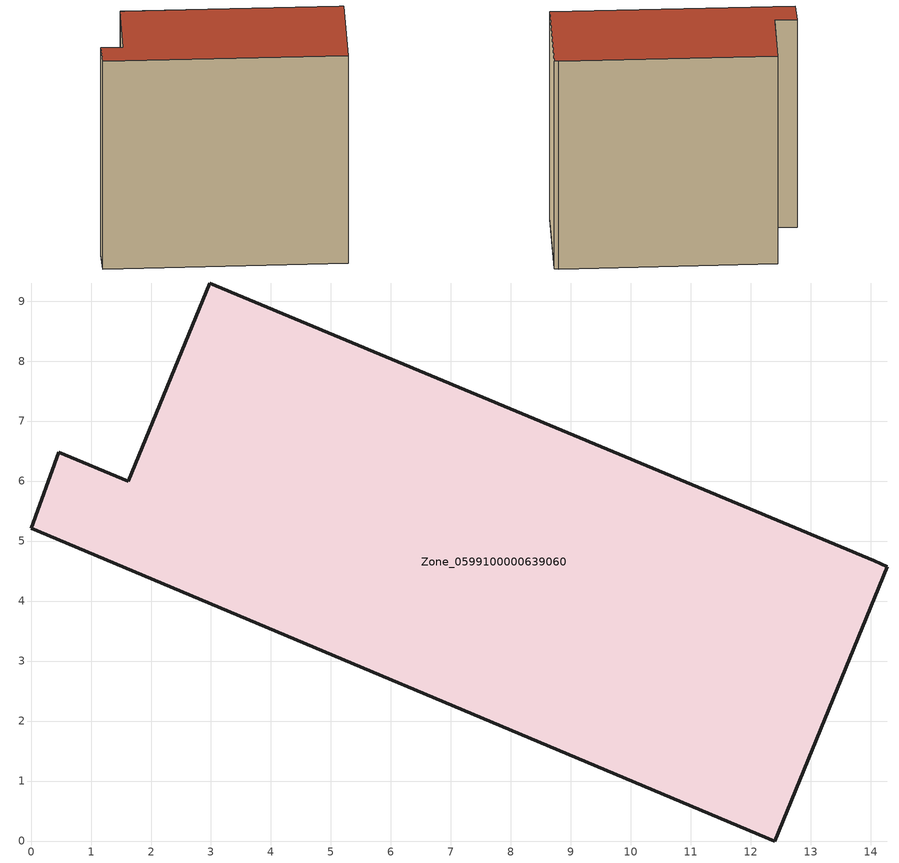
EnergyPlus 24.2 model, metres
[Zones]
Zone_0599100000639060
 floor ground (C_G): 12.4,0 0,5.21 0.46,6.48 1.62,6 2.98,9.3 14.06,4.67 14.28,4.57 z0
 wall outside (C_F): 1.62,6 0.46,6.48 0,5.21 12.4,0 14.28,4.57 14.06,4.67 2.98,9.3 1.62,6 z0:13.61
 roof outside (C_R): 14.28,4.57 14.06,4.67 2.98,9.3 1.62,6 0.46,6.48 0,5.21 12.4,0 z13.61
[BUILDING]
Pand.0599100000639060: North Axis=0; Terrain=City; Loads Convergence Tolerance Value=0.04; Temperature Convergence Tolerance Value=0.4; Solar Distribution=FullExterior; Maximum Number of Warmup Days=25; Minimum Number of Warmup Days=1
[Site:Location]
Rotterdam.The.Hague.AP_ZH_NLD Design_Conditions: Latitude=51.96; Longitude=4.45; Time Zone=1; Elevation=-4.5
[SITE:GROUNDTEMPERATURE:BUILDINGSURFACE]
18, 18, 18, 18, 18, 18, 18, 18, 18, 18, 18, 18
[MATERIAL] Thermal Absorptance=0.9; Solar Absorptance=0.7; Visible Absorptance=0.7
Name | Roughness | Thickness | Conductivity | Density | Specific Heat
G.TI.1946 | MediumSmooth | 0.15 | 1 | 540 | 1210
F.TI.1946 | Rough | 0.3 | 0.857143 | 1920 | 840
R.TI.1946 | MediumRough | 0.2 | 0.1 | 1500 | 1000
[CONSTRUCTION]
C_G: G.TI.1946
C_F: F.TI.1946
C_R: R.TI.1946
[ZONE]
Zone_0599100000639060: Type=1; Multiplier=1; Ceiling Height=Autocalculate; Volume=Autocalculate; Floor Area=autocalculate; Part of Total Floor Area=Yes
[ZONEINFILTRATION:DESIGNFLOWRATE]
Infil_Zone_0599100000639060: Zone or ZoneList or Space or SpaceList=Zone_0599100000639060; Schedule=AlwaysOn; Design Flow Rate Calculation Method=Flow/Area; Flow Rate per Floor Area=0.003; Constant Term Coefficient=1; Temperature Term Coefficient=0; Velocity Term Coefficient=0; Velocity Squared Term Coefficient=0
[HVACTEMPLATE:ZONE:IDEALLOADSAIRSYSTEM]
Zone_0599100000639060: Maximum Heating Supply Air Temperature=50; Minimum Cooling Supply Air Temperature=13; Maximum Heating Supply Air Humidity Ratio=0.0156; Minimum Cooling Supply Air Humidity Ratio=0.0077; Heating Limit=NoLimit; Cooling Limit=NoLimit; Dehumidification Control Type=ConstantSensibleHeatRatio; Cooling Sensible Heat Ratio=0.7; Dehumidification Setpoint=60; Humidification Control Type=None; Humidification Setpoint=30; Outdoor Air Method=None; Outdoor Air Flow Rate per Person=0.00944; Outdoor Air Flow Rate per Zone Floor Area=0; Outdoor Air Flow Rate per Zone=0; Demand Controlled Ventilation Type=None; Outdoor Air Economizer Type=NoEconomizer; Heat Recovery Type=None; Sensible Heat Recovery Effectiveness=0.7; Latent Heat Recovery Effectiveness=0.65
[ZONECONTROL:THERMOSTAT]
ThermostatControl_Zone_0599100000639060: Zone or ZoneList=Zone_0599100000639060; Control Type Schedule=DualSetpointControlType; Control 1=Thermostat_Zone_0599100000639060; Temperature Difference Between Cutout And Setpoint=0
[THERMOSTATSETPOINT:DUALSETPOINT]
Thermostat_Zone_0599100000639060: Heating Setpoint Temperature Schedule=HeatingSetpoint_Zone_0599100000639060; Cooling Setpoint Temperature Schedule=CoolingSetpoint_Zone_0599100000639060
[SCHEDULE:COMPACT]
HeatingSetpoint_Zone_0599100000639060: Through: 12/31, For: AllDays, Until: 24:00, 21
CoolingSetpoint_Zone_0599100000639060: Through: 12/31, For: AllDays, Until: 24:00, 24
DualSetpointControlType: Through: 12/31, For: AllDays, Until: 24:00, 4
AlwaysOn: Through: 12/31, For: AllDays, Until: 24:00, 1
